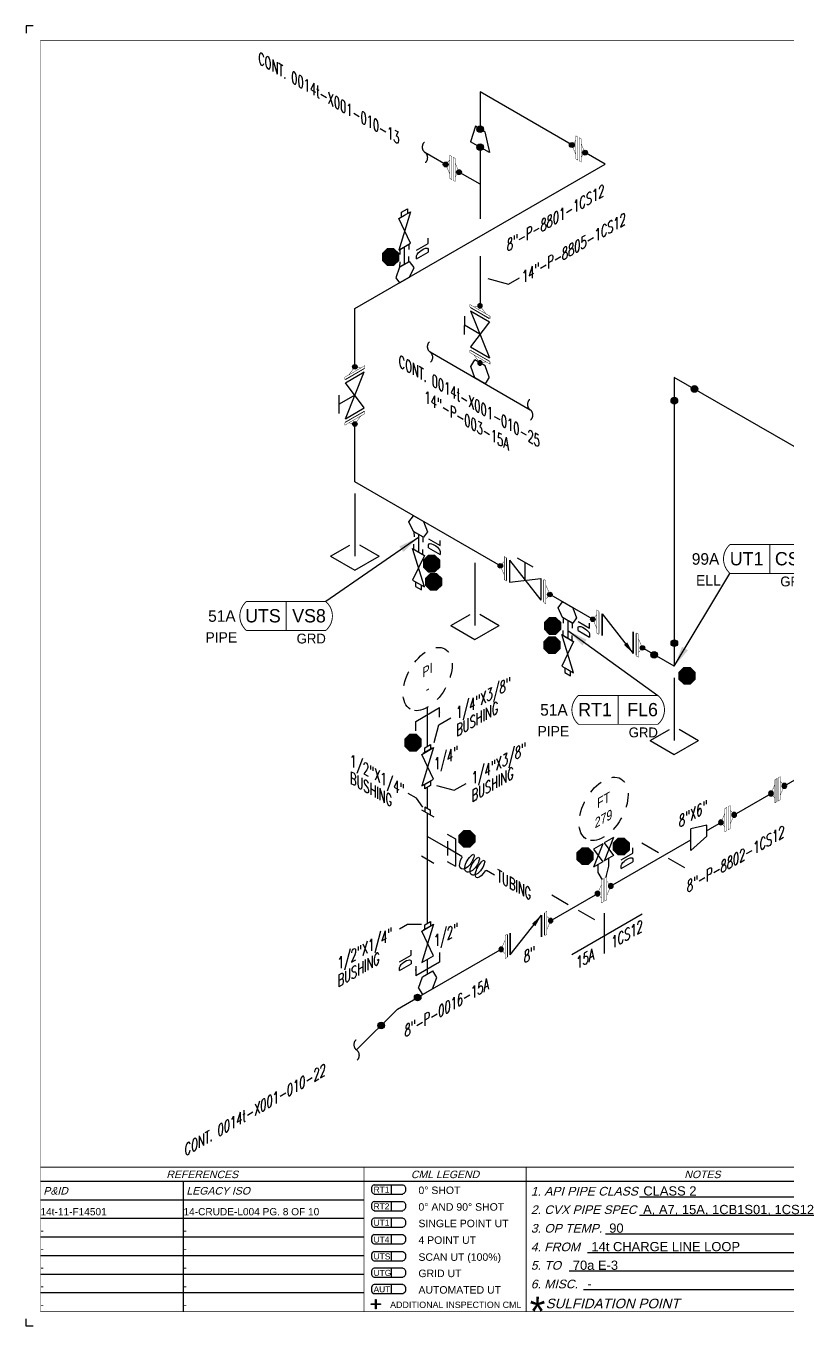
# Model space of a CAD drawing. Header units: inches. Extents: x 0 to 17.2, y 0 to 11.2.
# Drawn here: x 0 to 6.59, y 0 to 11.25 of the extents above; entities that cross this region are included whole.
import ezdxf
from ezdxf.enums import TextEntityAlignment as Align

# ---------------------------------------------------------------- set-up
doc = ezdxf.new("R2010")
doc.units = ezdxf.units.IN
doc.header["$MEASUREMENT"] = 0
doc.linetypes.add('HIDDEN2', pattern=[0.1875, 0.125, -0.0625])
for name, color, linetype in [('3', 1, 'Continuous'), ('BORDER', 3, 'Continuous'), ('BORDERTEXT', 7, 'Continuous'), ('COMP', 1, 'Continuous'), ('Continuation', 7, 'Continuous'), ('DL', 20, 'Continuous'), ('FITTINGS', 4, 'Continuous'), ('PART_PCML', 7, 'Continuous'), ('PART_SelectedCML_RT', 132, 'Continuous'), ('PART_SelectedCML_UT', 132, 'Continuous'), ('PIPE-ANNO', 150, 'HIDDEN2'), ('TEXT', 7, 'Continuous'), ('UNAS.PIPE', 251, 'Continuous'), ('WELD POINTS', 41, 'Continuous'), ('Welds', 7, 'Continuous')]:
    doc.layers.add(name, color=color, linetype=linetype)
doc.layers.add('PIPE', color=7, linetype='Continuous', lineweight=30)
doc.styles.add('CMLPAS', font='')
doc.styles.add('FEASStandard', font='arial.ttf')
doc.styles.add('ISO30', font='simplex.shx', dxfattribs={"width": 0.85, "oblique": 30, "height": 0.075})
doc.styles.add('PART_Standard', font='romans', dxfattribs={"width": 0.8, "height": 0.09})
doc.styles.add('Richmond', font='arial.ttf')
doc.styles.add('SIMPLEX', font='ROMANS')
doc.styles.get("Standard").update_dxf_attribs({"font": 'arial.ttf'})
doc.styles.get('CMLPAS').set_extended_font_data('Cordia New')
doc.dimstyles.new('Richmond', dxfattribs={"dimtxt": 0.18, "dimasz": 0.18, "dimexe": 0.18, "dimexo": 0.0625, "dimgap": 0.09, "dimtad": 0, "dimtih": 1, "dimtoh": 1, "dimdec": 4, "dimzin": 0, "dimdsep": 46, "dimtxsty": 'Richmond', "dimcen": 0.09, "dimadec": 0, "dimazin": 0, "dimtfac": 1, "dimtdec": 4, "dimtofl": 0, "dimtmove": 0, "dimatfit": 3, "dimfxl": 1, "dimtolj": 1, "dimtzin": 0, "dimarcsym": 0})
doc.dimstyles.get("Standard").update_dxf_attribs({"dimtxt": 0.18, "dimasz": 0.18, "dimexe": 0.18, "dimexo": 0.0625, "dimgap": 0.09, "dimtad": 0, "dimtih": 1, "dimtoh": 1, "dimdec": 4, "dimzin": 0, "dimdsep": 46, "dimtxsty": 'Standard', "dimcen": 0.09, "dimadec": 0, "dimazin": 0, "dimtfac": 1, "dimtdec": 4, "dimtofl": 0, "dimtmove": 0, "dimatfit": 3, "dimfxl": 1, "dimtolj": 1, "dimtzin": 0, "dimarcsym": 0})

# ---------------------------------------------------------------- blocks, each defined once
blk = doc.blocks.new('Border')
h = blk.add_hatch(color=256)
h.dxf.hatch_style = 1
h.paths.add_polyline_path([(3.147, 0.317), (3.11, 0.317), (3.11, 0.31), (3.147, 0.31), (3.147, 0.273), (3.154, 0.273), (3.154, 0.31), (3.191, 0.31), (3.191, 0.317), (3.154, 0.317), (3.154, 0.354), (3.147, 0.354)])
blk.add_line((5.432, 1.244), (7.435, 1.244))
for points in [[(5.43, 1.083), (7.435, 1.083)], [(5.136, 0.922), (7.435, 0.922)], [(4.982, 0.762), (7.435, 0.762)], [(4.822, 0.601), (7.435, 0.601)], [(3.147, 0.317), (3.147, 0.354), (3.154, 0.354), (3.154, 0.317)], [(4.947, 0.44), (7.435, 0.44)], [(3.147, 0.31), (3.11, 0.31), (3.11, 0.317), (3.147, 0.317)], [(3.154, 0.31), (3.154, 0.273), (3.147, 0.273), (3.147, 0.31)], [(3.154, 0.317), (3.191, 0.317), (3.191, 0.31), (3.154, 0.31)]]:
    blk.add_lwpolyline(points)
at = {"layer": 'BORDER'}
for p, q in [((7.5, 1.375), (0.25, 1.375)), ((1.487, 0.25), (1.487, 1.375)), ((1.487, 1.214), (0.25, 1.214)), ((3.048, 1.214), (1.487, 1.214)), ((1.487, 1.054), (0.25, 1.054)), ((3.048, 1.054), (1.487, 1.054)), ((1.487, 0.893), (0.25, 0.893)), ((3.048, 0.893), (1.487, 0.893)), ((1.487, 0.732), (0.25, 0.732)), ((3.048, 0.732), (1.487, 0.732)), ((1.487, 0.571), (0.25, 0.571)), ((3.048, 0.571), (1.487, 0.571)), ((1.487, 0.411), (0.25, 0.411)), ((3.048, 0.411), (1.487, 0.411))]:
    blk.add_line(p, q, dxfattribs=at)
at = {"layer": 'BORDER', "const_width": 0.005}
blk.add_lwpolyline([(0.25, 0.25), (17.25, 0.25), (17.25, 11.25), (0.25, 11.25)], close=True, dxfattribs=at)
at = {"layer": 'BORDER', "const_width": 0.00833}
for points in [[(17.25, 1.5), (0.25, 1.5)], [(3.048, 0.25), (3.048, 1.5)], [(4.45, 0.25), (4.45, 1.5)]]:
    blk.add_lwpolyline(points, dxfattribs=at)
at = {"layer": 'BORDERTEXT', "color": 7, "linetype": 'Continuous'}
for p, q in [((3.137, 1.346), (3.383, 1.346)), ((3.137, 1.267), (3.383, 1.267)), ((3.137, 1.202), (3.383, 1.202)), ((3.137, 1.123), (3.383, 1.123))]:
    blk.add_line(p, q, dxfattribs=at)
at = {"layer": 'BORDERTEXT'}
for p, q in [((3.283, 1.346), (3.283, 1.267)), ((3.283, 1.202), (3.283, 1.123)), ((3.283, 1.059), (3.283, 0.98)), ((3.283, 1.059), (3.283, 0.98)), ((3.283, 0.915), (3.283, 0.836)), ((3.283, 0.915), (3.283, 0.836)), ((3.283, 0.768), (3.283, 0.689)), ((3.283, 0.768), (3.283, 0.689)), ((3.283, 0.626), (3.283, 0.548)), ((3.283, 0.626), (3.283, 0.548)), ((3.283, 0.483), (3.283, 0.405)), ((3.283, 0.483), (3.283, 0.405))]:
    blk.add_line(p, q, dxfattribs=at)
at = {"layer": 'BORDERTEXT', "color": 7}
for p, q in [((3.383, 1.059), (3.137, 1.059)), ((3.137, 0.98), (3.383, 0.98)), ((3.383, 0.915), (3.137, 0.915)), ((3.137, 0.836), (3.383, 0.836)), ((3.383, 0.768), (3.137, 0.768)), ((3.137, 0.689), (3.383, 0.689)), ((3.383, 0.626), (3.137, 0.626)), ((3.137, 0.548), (3.383, 0.548)), ((3.383, 0.483), (3.137, 0.483)), ((3.137, 0.405), (3.383, 0.405))]:
    blk.add_line(p, q, dxfattribs=at)
at = {"layer": 'BORDERTEXT'}
for centre in [(3.137, 1.307), (3.137, 1.163), (3.137, 1.02), (3.137, 0.876), (3.137, 0.729), (3.137, 0.587), (3.137, 0.444)]:
    blk.add_ellipse(centre, major_axis=(0, -0.0394), ratio=0.624439, start_param=3.141593, end_param=6.283185, dxfattribs=at)
at = {"layer": 'BORDERTEXT', "extrusion": (0, 0, -1)}
for centre in [(3.383, 1.307), (3.383, 1.163), (3.383, 1.02), (3.383, 0.876), (3.383, 0.729), (3.383, 0.587), (3.383, 0.444)]:
    blk.add_ellipse(centre, major_axis=(0, -0.0394), ratio=0.624439, start_param=3.141593, end_param=6.283185, dxfattribs=at)
at = {"layer": 'BORDERTEXT', "style": 'FEASStandard', "oblique": 15}
for s, p in [('REFERENCES', (1.649, 1.437)), ('CML LEGEND', (3.749, 1.437)), ('NOTES', (5.975, 1.437))]:
    blk.add_text(s, height=0.065, dxfattribs=at).set_placement(p, align=Align.MIDDLE)
for s, p in [('P&ID', (0.275, 1.295)), ('LEGACY ISO', (1.512, 1.295))]:
    blk.add_text(s, height=0.065, dxfattribs=at).set_placement(p, align=Align.MIDDLE_LEFT)
at = {"layer": 'BORDERTEXT', "style": 'FEASStandard'}
for s, height, p in [('RT1', 0.0518, (3.131, 1.279)), ('0%%D SHOT', 0.0648, (3.519, 1.267)), ('RT2', 0.0518, (3.131, 1.135)), ('0%%D AND 90%%D SHOT', 0.0648, (3.519, 1.123)), ('UT1', 0.0518, (3.131, 0.992)), ('SINGLE POINT UT', 0.0648, (3.519, 0.98)), ('4 POINT UT', 0.0648, (3.519, 0.836)), ('UT4', 0.0518, (3.131, 0.847)), ('UTS', 0.0518, (3.131, 0.701)), ('SCAN UT (100%%%)', 0.0648, (3.519, 0.689)), ('UTG', 0.0518, (3.131, 0.559)), ('GRID UT', 0.0648, (3.519, 0.548)), ('AUT', 0.0518, (3.131, 0.416)), ('AUTOMATED UT', 0.0648, (3.519, 0.405)), ('ADDITIONAL INSPECTION CML', 0.055, (3.274, 0.281))]:
    blk.add_text(s, height=height, dxfattribs=at).set_placement(p)
at = {"layer": 'BORDERTEXT', "style": 'FEASStandard', "oblique": 15}
for s, height, p in [('1. API PIPE CLASS', 0.075, (4.491, 1.254)), ('2. CVX PIPE SPEC', 0.075, (4.491, 1.094)), ('3. OP TEMP.', 0.075, (4.491, 0.933)), ('4. FROM ', 0.075, (4.491, 0.772)), ('5. TO ', 0.075, (4.491, 0.612)), ('6. MISC. ', 0.075, (4.491, 0.451)), ('SULFIDATION POINT', 0.08333, (4.619, 0.278))]:
    blk.add_text(s, height=height, dxfattribs=at).set_placement(p)
at = {"layer": 'BORDERTEXT', "insert": (4.481, 0.378), "char_height": 0.25, "attachment_point": 1, "style": 'FEASStandard'}
blk.add_mtext('*', dxfattribs=at)
blk = doc.blocks.new('BORDER TEXT')
at = {"layer": 'BORDERTEXT'}
for tag, p, height, style in [('API_PIPE_CLASS', (5.464, 1.254), 0.08, 'Richmond'), ('MATERIAL1', (12.263, 1.211), 0.08, 'Richmond'), ('P&ID_#1', (0.25, 1.083), 0.0625, 'FEASStandard'), ('LINE_#1', (1.487, 1.083), 0.0625, 'FEASStandard'), ('CVX_PIPE_SPEC', (5.462, 1.093), 0.08, 'Richmond'), ('OP_TEMP', (5.169, 0.932), 0.08, 'Richmond'), ('MATERIAL2', (12.263, 1.04), 0.08, 'Richmond'), ('P&ID_#2', (0.25, 0.922), 0.0625, 'FEASStandard'), ('LINE_#2', (1.487, 0.922), 0.0625, 'FEASStandard'), ('MATERIAL3', (12.263, 0.868), 0.08, 'Richmond'), ('P&ID_#3', (0.25, 0.762), 0.0625, 'FEASStandard'), ('LINE_#3', (1.487, 0.762), 0.0625, 'FEASStandard'), ('FROM', (5.015, 0.772), 0.08, 'Richmond'), ('TO', (4.854, 0.611), 0.08, 'Richmond'), ('MATERIAL4', (12.263, 0.696), 0.08, 'Richmond'), ('P&ID_#4', (0.25, 0.601), 0.0625, 'FEASStandard'), ('LINE_#4', (1.487, 0.601), 0.0625, 'FEASStandard'), ('MATERIAL5', (12.263, 0.525), 0.08, 'Richmond'), ('P&ID_#5', (0.25, 0.44), 0.0625, 'FEASStandard'), ('LINE_#5', (1.487, 0.44), 0.0625, 'FEASStandard'), ('MISC', (4.979, 0.451), 0.08, 'Richmond'), ('INSULATION', (12.928, 0.414), 0.0625, 'FEASStandard'), ('P&ID_#6', (0.25, 0.28), 0.0625, 'FEASStandard'), ('LINE_#6', (1.487, 0.28), 0.0625, 'FEASStandard'), ('PWHT', (12.928, 0.281), 0.0625, 'FEASStandard')]:
    blk.add_attdef(tag, p, '', height=height, dxfattribs=dict(at, style=style))
at = {"layer": 'BORDERTEXT', "style": 'FEASStandard'}
for tag, p in [('DR.BY', (11.075, 0.562)), ('DR.BY_DATE', (11.95, 0.562)), ('CHK_BY', (11.075, 0.354)), ('CHK._BY_DATE', (11.95, 0.354))]:
    blk.add_attdef(tag, text='', height=0.1, dxfattribs=at).set_placement(p, align=Align.MIDDLE_CENTER)
at = {"layer": 'BORDERTEXT', "style": 'PART_Standard', "width": 0.8}
for tag, p in [('PLANT_NUMBER', (13.938, 0.384)), ('SYSTEM_NUMBER', (14.812, 0.384)), ('CIRCUIT_NUMBER', (15.688, 0.384)), ('SHEET_NUMBER', (16.5, 0.384)), ('REVISION', (17.062, 0.384))]:
    blk.add_attdef(tag, text='', height=0.15, dxfattribs=at).set_placement(p, align=Align.MIDDLE_CENTER)
blk = doc.blocks.new('DL_Vert_330')
at = {"layer": 'DL', "style": 'ISO30', "oblique": 330, "width": 0.85}
blk.add_text('DL', height=0.1, rotation=90, dxfattribs=at).set_placement((0, 0))
blk = doc.blocks.new('1_Text_30')
at = {"layer": 'TEXT', "style": 'PART_Standard', "oblique": 30, "width": 0.8}
blk.add_attdef('TEXT', (0, 0), '', height=0.09, rotation=30, dxfattribs=at)
blk = doc.blocks.new('3_VALVE_FLANGE_CHECK_30')
at = {"color": 0, "linetype": 'ByBlock', "lineweight": -2}
blk.add_wipeout([(0.162, 0.188), (-0.162, 0), (-0.162, -0.188), (0.162, 0)], dxfattribs=at)
for p, q in [((-0.135, -0.172), (0.135, 0.172)), ((0.135, -0.016), (0.135, 0.172)), ((0.135, 0.172), (0.135, -0.016)), ((0.162, 0.188), (0.162, 0)), ((-0.162, 0), (-0.162, -0.188)), ((-0.135, -0.172), (-0.135, 0.016)), ((-0.135, 0.016), (-0.135, -0.172))]:
    blk.add_line(p, q, dxfattribs=at)
blk.add_solid([(0.054, 0.098), (0.135, 0.172), (0.082, 0.076)], dxfattribs=at)
blk = doc.blocks.new('AM9A04')
at = {"linetype": 'Continuous', "const_width": 0.01}
blk.add_lwpolyline([(0, -0.289), (0, 0.289), (-0.05, 0.318), (-0.05, -0.26)], close=True, dxfattribs=at)
at = {"const_width": 0.01}
blk.add_lwpolyline([(-0.05, -0.144), (-0.15, 0.087), (-0.05, 0.202)], dxfattribs=at)
blk = doc.blocks.new('A09')
at = {"layer": 'Welds'}
h = blk.add_hatch(color=256, dxfattribs=at)
h.dxf.hatch_style = 1
h.paths.add_polyline_path([(-0.03, 0, 1), (0.03, 0, 1)])
blk.add_circle((0, 0), 0.03, dxfattribs=at)
blk = doc.blocks.new('*U89')
blk.add_wipeout([(0.052, -0.03), (0.017, -0.07), (0.017, -0.11), (0, -0.1), (0, 0.1), (0.017, 0.09), (0.017, 0.05)]).dxf.layer = 'COMP'
at = {"layer": '3', "xscale": 0.65, "yscale": 0.65, "zscale": 0.65}
blk.add_blockref('A09', (0.052, -0.03), dxfattribs=at)
at = {"layer": 'COMP', "xscale": 0.3466300616258731, "yscale": 0.3466300616258731, "zscale": 0.3466300616258731, "rotation": 180}
blk.add_blockref('AM9A04', (0, 0), dxfattribs=at)
blk = doc.blocks.new('*U93')
blk.add_wipeout([(-0.023, 0.113), (-0.023, 0.073), (-0.058, 0.033), (-0.023, -0.047), (-0.023, -0.087), (0.022, -0.113), (0.022, -0.073), (0.057, -0.033), (0.022, 0.047), (0.022, 0.087)])
at = {"linetype": 'Continuous', "const_width": 0.003}
blk.add_lwpolyline([(0.005, -0.103), (0.022, -0.113), (0.022, 0.087), (0.005, 0.097)], close=True, dxfattribs=at)
at = {"const_width": 0.003}
blk.add_lwpolyline([(0.022, 0.047), (0.057, -0.033), (0.022, -0.073)], dxfattribs=at)
at = {"xscale": 0.3466300616258731, "yscale": 0.3466300616258731, "zscale": 0.3466300616258731}
blk.add_blockref('AM9A04', (-0.006, 0.003), dxfattribs=at)
at = {"layer": 'Welds', "xscale": 0.7, "yscale": 0.7, "zscale": 0.7}
for p in [(-0.058, 0.033), (0.057, -0.033)]:
    blk.add_blockref('A09', p, dxfattribs=at)
blk = doc.blocks.new('1_ID-BUBBLE_INSTRUMENT_30')
at = {"color": 0, "linetype": 'ByBlock', "lineweight": -2}
blk.add_ellipse((0, 0), major_axis=(-0.15, -0.26), ratio=0.57735, dxfattribs=at)
at = {"color": 0, "linetype": 'ByBlock', "lineweight": -2, "oblique": 30}
for tag, p in [('INST.TYPE', (-0.019, 0.067)), ('NUM', (-0.019, -0.094))]:
    blk.add_attdef(tag, text='', height=0.075, rotation=30, dxfattribs=at).set_placement(p, align=Align.MIDDLE_CENTER)
blk = doc.blocks.new('*U95')
at = {"layer": 'PIPE-ANNO', "linetype": 'Continuous'}
for p, q in [((0.329, -0.11), (-0.28, -0.461)), ((0, -0.1), (0, -0.45))]:
    blk.add_line(p, q, dxfattribs=at)
at = {"layer": 'TEXT', "style": 'PART_Standard', "oblique": 30, "width": 0.8}
blk.add_attdef('SPEC230', text='', height=0.09, rotation=30, dxfattribs=at).set_placement((0.333, -0.257), align=Align.RIGHT)
blk.add_attdef('SPEC130', (-0.242, -0.59), '', height=0.09, rotation=30, dxfattribs=at)
blk = doc.blocks.new('2_TEE_THREAD_30')
at = {"color": 0, "linetype": 'ByBlock', "lineweight": -2}
for p, q in [((0.054, 0.232), (-0.054, 0.17)), ((0.174, 0.163), (0.174, 0.038)), ((-0.054, -0.232), (0.054, -0.17))]:
    blk.add_line(p, q, dxfattribs=at)
blk = doc.blocks.new('4_SUPPORT_I-BEAM_30')
at = {"color": 0, "linetype": 'ByBlock', "lineweight": -2}
for p, q in [((-0.044, 0.025), (-0.186, 0.107)), ((0.186, -0.107), (0.044, -0.025))]:
    blk.add_line(p, q, dxfattribs=at)
blk = doc.blocks.new('2_REDUCER_THREAD_CONCENTRIC_30')
at = {"color": 0, "linetype": 'ByBlock', "lineweight": -2}
blk.add_wipeout([(0.068, 0.086), (-0.068, 0.055), (-0.068, -0.133), (0.068, -0.008)], dxfattribs=at)
for p, q in [((0.068, 0.086), (-0.068, 0.055)), ((-0.068, -0.133), (-0.068, 0.055)), ((0.068, -0.008), (0.068, 0.086)), ((0.068, -0.008), (-0.068, -0.133))]:
    blk.add_line(p, q, dxfattribs=at)
blk = doc.blocks.new('1_BREAK-PIPE_PIPE_00')
at = {"color": 0, "linetype": 'ByBlock', "lineweight": -2}
for centre, major_axis in [((0.03, -0.092), (0, 0.101)), ((-0.03, 0.092), (0, -0.101))]:
    blk.add_ellipse(centre, major_axis=major_axis, ratio=0.711978, start_param=0.427466, end_param=3.141593, dxfattribs=at)
blk = doc.blocks.new('1_Tilde_00')
at = {"layer": 'PIPE-ANNO', "xscale": -0.5000000000000001, "yscale": 0.5, "zscale": 0.5}
blk.add_blockref('1_BREAK-PIPE_PIPE_00', (0, 0), dxfattribs=at)
blk = doc.blocks.new('2_WELD_SINGLE_00')
at = {"linetype": 'ByBlock', "lineweight": -2}
h = blk.add_hatch(color=0, dxfattribs=at)
edge = h.paths.add_edge_path()
edge.add_arc((0, 0), 0.0286, 0, 360)
at = {"color": 0, "linetype": 'ByBlock', "lineweight": -2}
blk.add_circle((0, 0), 0.0286, dxfattribs=at)
blk = doc.blocks.new('1_Cont_30')
at = {"layer": 'Continuation', "style": 'PART_Standard', "oblique": 30, "width": 0.8}
blk.add_attdef('CONT', (0, 0), '', height=0.09, rotation=30, dxfattribs=at)
blk = doc.blocks.new('2_PLUG_PIPE_30')
at = {"color": 0, "linetype": 'ByBlock', "lineweight": -2}
blk.add_wipeout([(0, 0.023), (0, -0.023), (0.055, -0.013), (0.055, 0.004), (0.09, 0.024), (0.09, 0.08), (0.055, 0.06), (0.055, 0.077)], dxfattribs=at)
for p, q in [((0.055, 0.077), (0, 0.023)), ((0, 0.023), (0, -0.023)), ((0.09, 0.08), (0.055, 0.06)), ((0.055, 0.077), (0.055, -0.013)), ((0.055, 0.004), (0.09, 0.024)), ((0.09, 0.024), (0.09, 0.08)), ((0, -0.023), (0.055, -0.013))]:
    blk.add_line(p, q, dxfattribs=at)
blk = doc.blocks.new('*U102')
blk.add_wipeout([(0.051, -0.107), (-0.051, -0.166), (0, 0), (-0.051, 0.107), (0.051, 0.166), (0, 0)]).dxf.layer = 'FITTINGS'
at = {"layer": 'FITTINGS'}
blk.add_lwpolyline([(0.051, -0.107), (-0.051, 0.107), (0.051, 0.166), (-0.051, -0.166)], close=True, dxfattribs=at)
blk = doc.blocks.new('*U103')
blk.add_wipeout([(0.043, 0.026), (0.078, 0.124), (0.043, 0.182), (-0.045, 0.129), (-0.079, 0.031), (-0.043, -0.026)])
at = {"layer": 'FITTINGS', "linetype": 'Continuous'}
for p, q in [((-0.079, 0.031), (-0.045, 0.129)), ((-0.045, 0.129), (0.043, 0.182)), ((0.078, 0.124), (0.043, 0.182)), ((0.043, 0.026), (0.078, 0.124)), ((-0.079, 0.031), (-0.043, -0.026)), ((-0.043, -0.026), (0.043, 0.026))]:
    blk.add_line(p, q, dxfattribs=at)
blk = doc.blocks.new('3-Loop')
at = {"layer": 'PIPE', "ltscale": 0.5}
for points in [[(-0.468, 0), (-0.386, 0)], [(-0.14, 0), (0, 0)]]:
    blk.add_lwpolyline(points, dxfattribs=at)
for centre, major_axis, ratio, start_param, end_param in [((-0.343, -0.001), (0.0023, -0.0946), 0.379153, 4.759988, 8.496899), ((-0.298, -0.002), (-0.0037, 0.0937), 0.498281, 0.882377, 5.362584), ((-0.246, -0.002), (-0.0037, 0.0937), 0.498281, 0.882377, 5.362568), ((-0.193, -0.002), (-0.0037, 0.0937), 0.498281, 0.882377, 4.632135)]:
    blk.add_ellipse(centre, major_axis=major_axis, ratio=ratio, start_param=start_param, end_param=end_param, dxfattribs=at)
at = {"layer": 'PIPE'}
for points in [[(-0.379, -0.006), (-0.379, 0), (-0.386, 0), (-0.386, 0)], [(-0.316, 0.057), (-0.327, 0.081), (-0.337, 0.056), (-0.337, 0.056)], [(-0.263, 0.057), (-0.274, 0.081), (-0.284, 0.056), (-0.284, 0.056)], [(-0.211, 0.057), (-0.221, 0.081), (-0.231, 0.056), (-0.231, 0.056)], [(-0.14, 0), (-0.146, 0), (-0.146, -0.007), (-0.146, -0.007)]]:
    blk.add_open_spline(points, degree=3, dxfattribs=at)
blk = doc.blocks.new('1_Text_330')
at = {"layer": 'TEXT', "style": 'PART_Standard', "oblique": 330, "width": 0.8}
blk.add_attdef('3/4"', (0, 0), '', height=0.09, rotation=330, dxfattribs=at)
blk = doc.blocks.new('4_SUPPORT_PLATE_00')
at = {"color": 0, "linetype": 'ByBlock', "lineweight": -2}
for p, q in [((0, -0.1), (0, -0.643)), ((-0.21, -0.643), (-0.042, -0.546)), ((0.041, -0.545), (0.21, -0.643)), ((-0.21, -0.643), (0, -0.764)), ((0, -0.764), (0.21, -0.643))]:
    blk.add_line(p, q, dxfattribs=at)
blk = doc.blocks.new('3_VALVE_FLANGE_GATE_30')
at = {"color": 0, "linetype": 'ByBlock', "lineweight": -2}
blk.add_wipeout([(-0.162, -0.187), (-0.135, -0.172), (0, 0), (0.135, -0.016), (0.162, 0), (0.162, 0.187), (0.135, 0.172), (0, 0), (-0.135, 0.016), (-0.162, 0)], dxfattribs=at)
for p, q in [((0.135, 0.172), (-0.135, -0.172)), ((0.068, 0.195), (-0.068, 0.117)), ((0, 0), (0, 0.156)), ((0.135, 0.172), (0.135, -0.016)), ((0.162, 0.187), (0.162, 0)), ((-0.162, 0), (-0.162, -0.187)), ((-0.135, 0.016), (-0.135, -0.172)), ((0.135, -0.016), (-0.135, 0.016))]:
    blk.add_line(p, q, dxfattribs=at)
blk = doc.blocks.new('O-let 2')
at = {"layer": 'FITTINGS', "linetype": 'ByBlock'}
for p, q in [((11.097, 20.379), (11.136, 20.431)), ((11.136, 20.295), (11.097, 20.379)), ((11.224, 20.38), (11.136, 20.431)), ((11.224, 20.38), (11.257, 20.291)), ((11.223, 20.245), (11.136, 20.295)), ((11.257, 20.291), (11.223, 20.245))]:
    blk.add_line(p, q, dxfattribs=at)
blk = doc.blocks.new('Bleeder Valve 2')
at = {"layer": 'FITTINGS', "linetype": 'ByBlock'}
for p, q in [((0.051, -0.302), (-0.051, 0.03)), ((-0.051, 0.03), (0.051, -0.03)), ((0.051, -0.03), (-0.051, -0.243)), ((-0.051, -0.243), (0, -0.273)), ((-0.026, -0.258), (-0.026, -0.298)), ((-0.026, -0.298), (0.025, -0.327)), ((0, -0.273), (0.051, -0.302)), ((0.025, -0.327), (0.025, -0.287))]:
    blk.add_line(p, q, dxfattribs=at)
blk = doc.blocks.new('Bleeder 2')
at = {"layer": 'PIPE', "linetype": 'Continuous'}
blk.add_line((0, -0.135), (0, -0.288), dxfattribs=at)
for name, p in [('O-let 2', (-11.18, -20.405)), ('Bleeder Valve 2', (0, -0.288))]:
    blk.add_blockref(name, p)
blk = doc.blocks.new('2_SOCKET_SINGLE_30')
at = {"color": 0, "linetype": 'ByBlock', "lineweight": -2}
for p, q in [((0, 0.063), (0.054, 0.094)), ((0, 0.063), (0, -0.063)), ((0, -0.063), (0.054, -0.031))]:
    blk.add_line(p, q, dxfattribs=at)
blk = doc.blocks.new('DL_Vert_30')
at = {"layer": 'DL', "style": 'ISO30', "oblique": 30, "width": 0.85}
blk.add_text('DL', height=0.1, rotation=90, dxfattribs=at).set_placement((0, 0))
blk = doc.blocks.new('O-let 1')
at = {"layer": 'FITTINGS', "linetype": 'ByBlock'}
for p, q in [((-0.044, -0.025), (0.044, 0.025)), ((0.083, -0.026), (0.044, 0.025)), ((-0.044, -0.025), (-0.077, -0.115)), ((-0.043, -0.16), (0.044, -0.11)), ((0.044, -0.11), (0.083, -0.026)), ((-0.077, -0.115), (-0.043, -0.16))]:
    blk.add_line(p, q, dxfattribs=at)
blk = doc.blocks.new('Bleeder Valve 3')
at = {"layer": 'FITTINGS', "linetype": 'ByBlock'}
for p, q in [((0.051, 0.302), (-0.051, -0.03)), ((-0.051, 0.243), (0, 0.273)), ((0.051, 0.03), (-0.051, 0.243)), ((-0.026, 0.298), (0.025, 0.327)), ((-0.026, 0.258), (-0.026, 0.298)), ((0, 0.273), (0.051, 0.302)), ((0.025, 0.327), (0.025, 0.287)), ((-0.051, -0.03), (0.051, 0.03))]:
    blk.add_line(p, q, dxfattribs=at)
blk = doc.blocks.new('Bleeder 3')
at = {"layer": 'PIPE', "linetype": 'Continuous'}
blk.add_line((0, 0.135), (0, 0.288), dxfattribs=at)
for name, p in [('Bleeder Valve 3', (0, 0.288)), ('O-let 1', (0, 0.135))]:
    blk.add_blockref(name, p)
blk = doc.blocks.new('*U106')
blk.add_wipeout([(-0.044, 0.025), (-0.079, 0.123), (-0.045, 0.181), (0.044, 0.13), (0.079, 0.032), (0.044, -0.025)])
at = {"layer": 'FITTINGS', "linetype": 'Continuous'}
for p, q in [((-0.079, 0.123), (-0.045, 0.181)), ((-0.044, 0.025), (-0.079, 0.123)), ((0.044, 0.13), (-0.045, 0.181)), ((0.079, 0.032), (0.044, 0.13)), ((0.044, -0.025), (-0.044, 0.025)), ((0.079, 0.032), (0.044, -0.025))]:
    blk.add_line(p, q, dxfattribs=at)
blk = doc.blocks.new('1_Cont_330')
at = {"layer": 'Continuation', "style": 'PART_Standard', "oblique": 330, "width": 0.8}
blk.add_attdef('CONT.', (0, 0), '', height=0.09, rotation=330, dxfattribs=at)
blk = doc.blocks.new('2_ELBOW_WELD_330')
at = {"linetype": 'ByBlock', "lineweight": -2}
h = blk.add_hatch(color=0, dxfattribs=at)
edge = h.paths.add_edge_path()
edge.add_arc((0.174, -0.1), 0.0286, 0, 360)
h = blk.add_hatch(color=0, dxfattribs=at)
edge = h.paths.add_edge_path()
edge.add_arc((0, -0.201), 0.0286, 0, 360)
at = {"color": 0, "linetype": 'ByBlock', "lineweight": -2}
for centre in [(0.174, -0.1), (0, -0.201)]:
    blk.add_circle(centre, 0.0286, dxfattribs=at)
blk = doc.blocks.new('PART_PCML')
blk.add_hatch(color=0).paths.add_polyline_path([(-0.07, -0.029), (-0.029, -0.07), (0.029, -0.07), (0.07, -0.029), (0.07, 0.029), (0.029, 0.07), (-0.029, 0.07), (-0.07, 0.029)])
at = {"color": 7, "const_width": 0.009}
blk.add_lwpolyline([(-0.07, 0.029), (-0.029, 0.07), (0.029, 0.07), (0.07, 0.029), (0.07, -0.029), (0.029, -0.07), (-0.029, -0.07), (-0.07, -0.029), (-0.07, 0.029), (-0.029, 0.07)], dxfattribs=at)
at = {"color": 18, "true_color": 0x000000}
blk.add_lwpolyline([(-0.029, 0.07), (-0.07, 0.029), (-0.07, -0.029), (-0.029, -0.07), (0.029, -0.07), (0.07, -0.029), (0.07, 0.029), (0.029, 0.07)], close=True, dxfattribs=at)
at = {"color": 7, "true_color": 0xffffff, "style": 'SIMPLEX', "width": 0.8, "flags": 1}
for tag, p in [('CIRCUIT', (-0.094, 0.089)), ('DM', (-0.053, -0.133)), ('TYPE', (-0.075, -0.204))]:
    blk.add_attdef(tag, p, '', height=0.0586, dxfattribs=at)
at = {"color": 7, "true_color": 0xffffff, "style": 'SIMPLEX', "width": 0.8}
blk.add_attdef('DMDISP', text='', height=0.0586, dxfattribs=at).set_placement((0, 0), align=Align.MIDDLE_CENTER)
blk = doc.blocks.new('CMLPAS')
at = {"const_width": 0.008}
blk.add_lwpolyline([(0.063, 0.125, 0.454441), (0.063, -0.125), (0.75, -0.125, 0.454441), (0.75, 0.125)], format="xyb", close=True, dxfattribs=at)
blk.add_lwpolyline([(0.406, -0.125), (0.406, 0.125)], dxfattribs=at)
at = {"style": 'CMLPAS', "flags": 1}
for tag, p in [('STATE', (0.75, 0.623)), ('DL', (0.75, 0.482)), ('CIRCUIT', (0.75, 0.341)), ('SUBSINTERVAL(MONTHS)', (-0.025, -0.335)), ('OLD_ID', (0.75, -0.337)), ('OLD_NDE', (0.75, -0.478)), ('OLD_ENTY', (0.741, -0.636)), ('SIZE', (0.747, -0.761)), ('SPEC', (0.747, -0.902)), ('JUSTIFY', (0.747, -1.043)), ('COMMENTS', (0.747, -1.185)), ('OLD_ASSET', (0.75, -1.326)), ('SCHED', (0.737, -1.469)), ('NOM_THICK', (0.752, -1.61)), ('CORR_ALLOW', (0.763, -1.745)), ('TML_STATUS', (0.772, -1.878)), ('FLOW_ORDER', (0.778, -2.13))]:
    blk.add_attdef(tag, text='', height=0.1, dxfattribs=at).set_placement(p, align=Align.MIDDLE_RIGHT)
at = {"style": 'CMLPAS'}
for tag, height, p in [('CHILD', 0.25, (0.75, 0.269)), ('###', 0.115, (0.75, 0.002)), ('ACCESS', 0.085, (0.75, -0.195))]:
    blk.add_attdef(tag, text='', height=height, dxfattribs=at).set_placement(p, align=Align.MIDDLE_RIGHT)
at = {"color": 152, "style": 'CMLPAS'}
for tag, height, p in [('SPECIAL', 0.085, (0.405, 0.19)), ('DM-TYPE', 0.1, (-0.03, 0)), ('COMP', 0.09, (-0.017, -0.185))]:
    blk.add_attdef(tag, text='', height=height, dxfattribs=at).set_placement(p, align=Align.MIDDLE_RIGHT)
at = {"style": 'CMLPAS'}
blk.add_attdef('NDE', text='', height=0.115, dxfattribs=at).set_placement((0.206, 0.002), align=Align.MIDDLE_CENTER)
blk = doc.blocks.new('*U96')
at = {"color": 20, "linetype": 'ByBlock', "ltscale": 0.7}
blk.add_line((-0.054, 0.15), (-0.054, -0.087), dxfattribs=at)
for points in [[(-0.126, 0.191), (-0.054, 0.15)], [(-0.126, -0.046), (-0.054, -0.087)]]:
    blk.add_leader(points, dimstyle='Richmond', override={"dimasz": 0.04, "dimgap": 0.09, "dimtad": 0}, dxfattribs=at)
blk = doc.blocks.new('*U99')
at = {"color": 20, "linetype": 'ByBlock', "ltscale": 0.7}
blk.add_line((-0.103, -0.122), (0.103, -0.003), dxfattribs=at)
for points in [[(0.103, -0.086), (0.103, -0.003)], [(-0.103, -0.204), (-0.103, -0.122)]]:
    blk.add_leader(points, dimstyle='Richmond', override={"dimasz": 0.04, "dimgap": 0.09, "dimtad": 0}, dxfattribs=at)
blk = doc.blocks.new('*U91')
at = {"color": 20, "linetype": 'ByBlock', "ltscale": 0.7}
blk.add_line((0.103, 0.122), (-0.103, 0.003), dxfattribs=at)
for points in [[(0.103, 0.204), (0.103, 0.122)], [(-0.103, 0.086), (-0.103, 0.003)]]:
    blk.add_leader(points, dimstyle='Richmond', override={"dimasz": 0.04, "dimgap": 0.09, "dimtad": 0}, dxfattribs=at)

msp = doc.modelspace()

# ---------------------------------------------------------------- linework, layer by layer
for p, q in [((0, 11.25), (0, 11.188)), ((0.062, 11.25), (0, 11.25)), ((0, 0), (0, 0.062)), ((0.062, 0), (0, 0))]:
    msp.add_line(p, q)
at = {"layer": 'FITTINGS', "linetype": 'ByBlock', "lineweight": -2}
for p, q in [((3.448, 4.49), (3.448, 4.45)), ((3.497, 4.462), (3.448, 4.49)), ((3.497, 4.422), (3.497, 4.462))]:
    msp.add_line(p, q, dxfattribs=at)
at = {"layer": 'PIPE'}
for p, q in [((5.009, 10.054), (3.927, 10.679)), ((3.927, 10.679), (3.927, 9.582)), ((2.844, 8.804), (5.009, 10.054)), ((3.927, 9.881), (3.689, 10.018)), ((3.927, 9.259), (3.927, 8.179)), ((2.844, 7.304), (2.844, 8.804)), ((7.838, 6.921), (5.607, 8.209)), ((5.607, 8.209), (5.607, 5.709)), ((5.607, 5.709), (2.844, 7.304)), ((3.387, 2.843), (9.683, 6.478)), ((3.473, 4.235), (3.647, 4.134))]:
    msp.add_line(p, q, dxfattribs=at)
at = {"layer": 'PIPE', "linetype": 'Continuous'}
for p, q in [((3.473, 4.476), (3.473, 5.354)), ((3.473, 2.893), (3.473, 4.436))]:
    msp.add_line(p, q, dxfattribs=at)
at = {"layer": 'UNAS.PIPE'}
for p, q in [((3.689, 10.018), (3.45, 10.156)), ((3.494, 8.429), (4.36, 7.929)), ((3.433, 4.49), (3.376, 4.567)), ((3.299, 3.474), (3.23, 3.434)), ((3.213, 2.743), (3.387, 2.843)), ((2.859, 2.389), (3.213, 2.743))]:
    msp.add_line(p, q, dxfattribs=at)
msp.add_lwpolyline([(3.994, 9.065), (4.173, 9.017), (4.267, 9.071)], dxfattribs=at)

# ---------------------------------------------------------------- block references
for name, p in [('DL_Vert_330', (5.248, 4.002)), ('1_Tilde_00', (2.859, 2.389))]:
    msp.add_blockref(name, p)
msp.add_blockref('*U95', (5.001, 3.674)).add_auto_attribs({'SPEC130': '15A', 'SPEC230': '1CS12'})
at = {"layer": 'BORDER'}
msp.add_blockref('Border', (-0.125, -0.125), dxfattribs=at)
at = {"layer": 'BORDERTEXT'}
ref = msp.add_blockref('BORDER TEXT', (-0.125, -0.125), dxfattribs=at)
ref.add_attrib('MISC', '-', (4.854, 0.326), dxfattribs={"height": 0.08, "style": 'Richmond'})
ref.add_attrib('TO', '70a E-3', (4.729, 0.486), dxfattribs={"height": 0.08, "style": 'Richmond'})
ref.add_attrib('FROM', '14t CHARGE LINE LOOP', (4.89, 0.647), dxfattribs={"height": 0.08, "style": 'Richmond'})
ref.add_attrib('OP_TEMP', '90', (5.044, 0.807), dxfattribs={"height": 0.08, "style": 'Richmond'})
ref.add_attrib('CVX_PIPE_SPEC', 'A, A7, 15A, 1CB1S01, 1CS12', (5.337, 0.968), dxfattribs={"height": 0.08, "style": 'Richmond'})
ref.add_attrib('API_PIPE_CLASS', 'CLASS 2', (5.339, 1.129), dxfattribs={"height": 0.08, "style": 'Richmond'})
ref.add_attrib('LINE_#6', '-', (1.362, 0.155), dxfattribs={"height": 0.0625, "style": 'FEASStandard'})
ref.add_attrib('LINE_#5', '-', (1.362, 0.315), dxfattribs={"height": 0.0625, "style": 'FEASStandard'})
ref.add_attrib('LINE_#4', '-', (1.362, 0.476), dxfattribs={"height": 0.0625, "style": 'FEASStandard'})
ref.add_attrib('LINE_#3', '-', (1.362, 0.637), dxfattribs={"height": 0.0625, "style": 'FEASStandard'})
ref.add_attrib('LINE_#2', '-', (1.362, 0.797), dxfattribs={"height": 0.0625, "style": 'FEASStandard'})
ref.add_attrib('LINE_#1', '14-CRUDE-L004 PG. 8 OF 10', (1.362, 0.958), dxfattribs={"height": 0.0625, "style": 'FEASStandard'})
ref.add_attrib('P&ID_#6', '-', (0.125, 0.155), dxfattribs={"height": 0.0625, "style": 'FEASStandard'})
ref.add_attrib('P&ID_#5', '-', (0.125, 0.315), dxfattribs={"height": 0.0625, "style": 'FEASStandard'})
ref.add_attrib('P&ID_#4', '-', (0.125, 0.476), dxfattribs={"height": 0.0625, "style": 'FEASStandard'})
ref.add_attrib('P&ID_#3', '-', (0.125, 0.637), dxfattribs={"height": 0.0625, "style": 'FEASStandard'})
ref.add_attrib('P&ID_#2', '-', (0.125, 0.797), dxfattribs={"height": 0.0625, "style": 'FEASStandard'})
ref.add_attrib('P&ID_#1', '14t-11-F14501', (0.125, 0.958), dxfattribs={"height": 0.0625, "style": 'FEASStandard'})
at = {"layer": 'Continuation'}
for name, p, values in [('1_Cont_330', (2.008, 10.928), {'CONT.': 'CONT. 0014t-X001-010-13'}), ('1_Cont_30', (1.372, 1.468), {'CONT': 'CONT. 0014t-X001-010-22'})]:
    msp.add_blockref(name, p, dxfattribs=at).add_auto_attribs(values)
at = {"layer": 'DL'}
for name, p in [('DL_Vert_330', (3.478, 9.278)), ('DL_Vert_30', (3.582, 6.663)), ('*U99', (3.473, 5.354)), ('*U96', (3.768, 4.065)), ('DL_Vert_330', (3.33, 3.119)), ('*U91', (3.473, 3.028))]:
    msp.add_blockref(name, p, dxfattribs=at)
at = {"layer": 'FITTINGS'}
for name, p in [('Bleeder 3', (3.274, 9.052)), ('4_SUPPORT_PLATE_00', (2.844, 7.304)), ('Bleeder 2', (3.394, 6.986)), ('4_SUPPORT_PLATE_00', (3.883, 6.704)), ('4_SUPPORT_PLATE_00', (5.607, 5.709)), ('4_SUPPORT_I-BEAM_30', (5.513, 4.071))]:
    msp.add_blockref(name, p, dxfattribs=at)
for p, xscale, yscale, zscale, rotation in [((3.273, 9.339), -0.713168504377533, 0.713168504377533, 0.713168504377533, 119.9952760451079), ((3.273, 9.187), -0.7131685043775329, 0.7131685043775329, 0.7131685043775329, 299.9952760451079), ((3.394, 6.851), 0.713168504377533, 0.713168504377533, 0.713168504377533, 240.0047239548921), ((3.394, 6.698), 0.7131685043775329, 0.7131685043775329, 0.7131685043775329, 60.00472395489211), ((4.685, 6.105), 0.713168504377533, 0.713168504377533, 0.713168504377533, 240.0047239548921), ((4.685, 5.953), 0.7131685043775329, 0.7131685043775329, 0.7131685043775329, 60.00472395489211)]:
    msp.add_blockref('2_SOCKET_SINGLE_30', p, dxfattribs=dict(at, xscale=xscale, yscale=yscale, zscale=zscale, rotation=rotation))
at = {"layer": 'FITTINGS', "yscale": -1}
msp.add_blockref('2_TEE_THREAD_30', (3.473, 4.235), dxfattribs=at)
at = {"layer": 'PART_PCML', "color": 13}
for p, values in [((3.153, 9.251), {'DMDISP': '85A'}), ((3.508, 6.597), {'DMDISP': '85A'}), ((4.554, 6.058), {'DMDISP': '85A'}), ((3.813, 4.216), {'DMDISP': '85B'})]:
    msp.add_blockref('PART_PCML', p, dxfattribs=at).add_auto_attribs(values)
at = {"layer": 'PART_PCML', "color": 96}
for p in [(3.525, 6.44), (4.549, 5.892)]:
    msp.add_blockref('PART_PCML', p, dxfattribs=at).add_auto_attribs({'DMDISP': '51A'})
at = {"layer": 'PART_PCML', "color": 118}
msp.add_blockref('PART_PCML', (5.717, 5.627), dxfattribs=at).add_auto_attribs({'DMDISP': '99'})
at = {"layer": 'PART_SelectedCML_RT'}
msp.add_blockref('CMLPAS', (4.715, 5.332), dxfattribs=at).add_auto_attribs({'###': 'FL6', 'NDE': 'RT1', 'DM-TYPE': '51A', 'COMP': 'PIPE', 'ACCESS': 'GRD'})
at = {"layer": 'PART_SelectedCML_UT'}
for p, values in [((6.026, 6.638), {'###': 'CS3', 'NDE': 'UT1', 'DM-TYPE': '99A', 'COMP': 'ELL', 'ACCESS': 'GRD'}), ((1.843, 6.144), {'###': 'VS8', 'NDE': 'UTS', 'DM-TYPE': '51A', 'COMP': 'PIPE', 'ACCESS': 'GRD'})]:
    msp.add_blockref('CMLPAS', p, dxfattribs=at).add_auto_attribs(values)
at = {"layer": 'PIPE', "ltscale": 0.5, "xscale": -1, "rotation": 330.0000000000001}
msp.add_blockref('3-Loop', (3.647, 4.134), dxfattribs=at)
at = {"layer": 'PIPE-ANNO'}
for p in [(3.45, 10.156), (3.494, 8.429), (4.36, 7.929)]:
    msp.add_blockref('1_Tilde_00', p, dxfattribs=at)
msp.add_blockref('1_ID-BUBBLE_INSTRUMENT_30', (3.473, 5.599), dxfattribs=at).add_auto_attribs({'INST.TYPE': 'PI', 'NUM': '-'})
at = {"layer": 'TEXT'}
for name, p, values in [('1_Text_30', (4.158, 9.295), {'TEXT': '8"-P-8801-1CS12'}), ('1_Text_30', (4.29, 9.018), {'TEXT': '14"-P-8805-1CS12'}), ('1_Text_30', (3.721, 5.247), {'TEXT': '1/4"X3/8"'}), ('1_Text_30', (3.721, 5.097), {'TEXT': 'BUSHING'}), ('1_Text_30', (3.528, 4.802), {'TEXT': '1/4"'}), ('1_Text_30', (3.854, 4.681), {'TEXT': '1/4"X3/8"'}), ('1_Text_330', (2.802, 4.849), {'3/4"': '1/2"X1/4"'}), ('1_Text_330', (2.802, 4.699), {'3/4"': 'BUSHING'}), ('1_Text_30', (3.854, 4.531), {'TEXT': 'BUSHING'}), ('1_Text_330', (4.074, 3.851), {'3/4"': 'TUBING'}), ('1_Text_30', (3.528, 3.272), {'TEXT': '1/2"'}), ('1_Text_30', (2.696, 3.079), {'TEXT': '1/2"X1/4"'}), ('1_Text_30', (2.696, 2.929), {'TEXT': 'BUSHING'}), ('1_Text_30', (3.274, 2.495), {'TEXT': '8"-P-0016-15A'})]:
    msp.add_blockref(name, p, dxfattribs=at).add_auto_attribs(values)
at = {"layer": 'UNAS.PIPE'}
ref = msp.add_blockref('1_Text_330', (3.446, 7.996), dxfattribs=at)
ref.add_attrib('3/4"', '14"-P-003-15A', (3.446, 7.996), dxfattribs={"height": 0.09, "rotation": 330, "style": 'PART_Standard', "oblique": 330, "width": 0.8})
for p, rotation in [((3.387, 2.843), 119.9999999999999), ((3.071, 2.601), 44.99999999999992)]:
    msp.add_blockref('2_WELD_SINGLE_00', p, dxfattribs=dict(at, rotation=rotation))
at = {"layer": 'WELD POINTS'}
msp.add_blockref('2_ELBOW_WELD_330', (5.607, 8.209), dxfattribs=at)

# ---------------------------------------------------------------- leaders
at = {"layer": 'PART_SelectedCML_UT'}
for points in [[(3.394, 6.825), (2.593, 6.269)], [(5.607, 5.709), (6.088, 6.513)]]:
    msp.add_leader(points, dimstyle='Standard', dxfattribs=at)

# ---------------------------------------------------------------- next in the draw order: block references
at = {"layer": 'COMP'}
msp.add_blockref('*U93', (4.778, 10.187), dxfattribs=at)
at = {"layer": 'COMP', "xscale": -1, "rotation": 180}
for p in [(6.501, 4.641), (6.068, 4.391)]:
    msp.add_blockref('*U93', p, dxfattribs=at)
at = {"layer": 'FITTINGS', "rotation": 59.99999999999999}
msp.add_blockref('2_REDUCER_THREAD_CONCENTRIC_30', (3.927, 10.28), dxfattribs=at)
at = {"layer": 'FITTINGS', "yscale": -1, "rotation": 299.9999999999999}
msp.add_blockref('3_VALVE_FLANGE_GATE_30', (2.844, 8.054), dxfattribs=at)
at = {"layer": 'FITTINGS', "xscale": -1}
msp.add_blockref('3_VALVE_FLANGE_GATE_30', (4.316, 6.454), dxfattribs=at)
at = {"layer": 'FITTINGS', "yscale": -1}
msp.add_blockref('3_VALVE_FLANGE_CHECK_30', (5.117, 5.992), dxfattribs=at)
at = {"layer": 'FITTINGS', "xscale": -1}
for p, rotation in [((3.473, 4.913), 299.9999999999999), ((3.473, 4.767), 120), ((3.473, 3.383), 299.9999999999999)]:
    msp.add_blockref('2_PLUG_PIPE_30', p, dxfattribs=dict(at, rotation=rotation))
at = {"layer": 'FITTINGS'}
for name, p in [('2_REDUCER_THREAD_CONCENTRIC_30', (5.819, 4.247)), ('3_VALVE_FLANGE_CHECK_30', (4.323, 3.384))]:
    msp.add_blockref(name, p, dxfattribs=at)
at = {"layer": 'PIPE'}
msp.add_blockref('*U106', (3.927, 8.179), dxfattribs=at)
at = {"layer": 'PIPE', "rotation": 359.3295536504786}
msp.add_blockref('*U103', (3.473, 2.893), dxfattribs=at)

# ---------------------------------------------------------------- next in the draw order: wipeouts: each hides what was drawn before it
msp.add_wipeout([(3.665, 10.131), (3.665, 10.091), (3.63, 10.051), (3.665, 9.971), (3.665, 9.931), (3.711, 9.905), (3.711, 9.945), (3.745, 9.985), (3.711, 10.065), (3.711, 10.105)]).dxf.layer = 'COMP'
at = {"linetype": 'ByBlock', "lineweight": -2}
for points in [[(5.001, 4.024), (5.041, 4.126), (5.001, 4.181), (5.082, 4.228), (5.041, 4.126), (5.082, 4.071)], [(4.986, 3.86), (5.014, 3.876), (5.014, 3.689), (4.986, 3.673)]]:
    msp.add_wipeout(points, dxfattribs=at).dxf.layer = 'FITTINGS'

# ---------------------------------------------------------------- next in the draw order: hatches: boundary and pattern name
at = {"layer": 'UNAS.PIPE'}
h = msp.add_hatch(color=256, dxfattribs=at)
h.dxf.hatch_style = 1
h.paths.add_polyline_path([(3.651, 10.051, 1), (3.609, 10.051, 1)])

# ---------------------------------------------------------------- next in the draw order: linework, layer by layer
at = {"layer": 'COMP', "linetype": 'Continuous', "const_width": 0.003}
msp.add_lwpolyline([(3.693, 9.915), (3.711, 9.905), (3.711, 10.105), (3.693, 10.115)], close=True, dxfattribs=at)
at = {"layer": 'COMP', "const_width": 0.003}
msp.add_lwpolyline([(3.711, 10.065), (3.745, 9.985), (3.711, 9.945)], dxfattribs=at)
at = {"layer": 'FITTINGS', "linetype": 'ByBlock', "lineweight": -2}
for p, q in [((4.986, 3.673), (4.986, 3.86)), ((5.014, 3.689), (5.014, 3.876))]:
    msp.add_line(p, q, dxfattribs=at)
at = {"layer": 'UNAS.PIPE'}
msp.add_line((3.376, 4.567), (3.306, 4.607), dxfattribs=at)
msp.add_circle((3.63, 10.051), 0.021, dxfattribs=at)

# ---------------------------------------------------------------- next in the draw order: block references
at = {"layer": 'COMP', "ltscale": 0.65}
for p, rotation in [((2.844, 8.241), 120.0000000000002), ((2.844, 7.866), 300.0000000000001), ((4.154, 6.548), 180), ((4.954, 6.086), 180)]:
    msp.add_blockref('*U89', p, dxfattribs=dict(at, rotation=rotation))
for p in [(4.479, 6.36), (5.279, 5.898)]:
    msp.add_blockref('*U89', p, dxfattribs=at)
at = {"layer": 'COMP', "ltscale": 0.65, "xscale": -1, "rotation": 180}
msp.add_blockref('*U89', (4.486, 3.478), dxfattribs=at)
at = {"layer": 'COMP', "ltscale": 0.65, "xscale": -1}
msp.add_blockref('*U89', (4.161, 3.29), dxfattribs=at)
at = {"layer": 'FITTINGS', "rotation": 59.99999999999999}
msp.add_blockref('3_VALVE_FLANGE_GATE_30', (3.926, 8.582), dxfattribs=at)
at = {"layer": 'FITTINGS'}
for p in [(3.473, 4.84), (3.473, 3.311)]:
    msp.add_blockref('*U102', p, dxfattribs=at)
at = {"layer": 'PART_PCML', "color": 13}
msp.add_blockref('PART_PCML', (5.148, 4.149), dxfattribs=at).add_auto_attribs({'DMDISP': '85A'})
at = {"layer": 'TEXT'}
for p, values in [((5.647, 4.311), {'TEXT': '8"X6"'}), ((5.716, 3.746), {'TEXT': '8"-P-8802-1CS12'}), ((4.305, 3.135), {'TEXT': '8"'})]:
    msp.add_blockref('1_Text_30', p, dxfattribs=at).add_auto_attribs(values)
at = {"layer": 'UNAS.PIPE', "xscale": 0.3466300616258731, "yscale": 0.3466300616258731, "zscale": 0.3466300616258731}
msp.add_blockref('AM9A04', (3.682, 10.021), dxfattribs=at)
at = {"layer": 'WELD POINTS'}
for p in [(3.927, 10.358), (3.927, 10.202)]:
    msp.add_blockref('2_WELD_SINGLE_00', p, dxfattribs=at)
at = {"layer": 'Welds', "xscale": 0.7, "yscale": 0.7, "zscale": 0.7}
msp.add_blockref('A09', (3.745, 9.985), dxfattribs=at)

# ---------------------------------------------------------------- next in the draw order: wipeouts: each hides what was drawn before it
at = {"linetype": 'ByBlock', "lineweight": -2}
msp.add_wipeout([(4.908, 3.971), (4.949, 4.073), (4.908, 4.127), (4.989, 4.174), (4.949, 4.073), (4.989, 4.018)], dxfattribs=at).dxf.layer = 'FITTINGS'

# ---------------------------------------------------------------- next in the draw order: linework, layer by layer
at = {"layer": 'FITTINGS', "linetype": 'ByBlock', "lineweight": -2}
for p, q in [((4.989, 4.174), (4.908, 3.971)), ((4.989, 4.174), (4.908, 4.127)), ((5.082, 4.228), (5.001, 4.024)), ((5.082, 4.228), (5.001, 4.181)), ((5.001, 4.181), (5.082, 4.071)), ((4.908, 4.127), (4.989, 4.018)), ((5.082, 4.071), (5.001, 4.025)), ((4.989, 4.018), (4.908, 3.971)), ((4.949, 3.924), (4.949, 3.995)), ((5.014, 3.876), (5.041, 3.978)), ((5.041, 3.978), (5.041, 4.048)), ((4.986, 3.86), (4.949, 3.924))]:
    msp.add_line(p, q, dxfattribs=at)
at = {"layer": 'UNAS.PIPE'}
msp.add_line((3.421, 3.474), (3.299, 3.474), dxfattribs=at)
for points in [[(3.529, 5.05), (3.57, 5.202), (3.673, 5.262)], [(3.55, 4.677), (3.703, 4.636), (3.806, 4.696)]]:
    msp.add_lwpolyline(points, dxfattribs=at)

# ---------------------------------------------------------------- next in the draw order: block references
at = {"layer": 'COMP', "ltscale": 0.65, "xscale": -1}
for p, rotation in [((3.926, 8.769), 239.9999999999998), ((3.926, 8.394), 59.99999999999987)]:
    msp.add_blockref('*U89', p, dxfattribs=dict(at, rotation=rotation))
at = {"layer": 'DL'}
msp.add_blockref('DL_Vert_30', (4.874, 5.947), dxfattribs=at)
at = {"layer": 'FITTINGS'}
msp.add_blockref('Bleeder 2', (4.685, 6.241), dxfattribs=at)
at = {"layer": 'PART_PCML', "color": 13}
for p in [(3.347, 5.048), (4.835, 4.066)]:
    msp.add_blockref('PART_PCML', p, dxfattribs=at).add_auto_attribs({'DMDISP': '85A'})
at = {"layer": 'PIPE-ANNO'}
msp.add_blockref('1_ID-BUBBLE_INSTRUMENT_30', (4.995, 4.475), dxfattribs=at).add_auto_attribs({'INST.TYPE': 'FT', 'NUM': '279'})
at = {"layer": 'WELD POINTS', "rotation": 180}
msp.add_blockref('2_ELBOW_WELD_330', (5.607, 5.709), dxfattribs=at)

# ---------------------------------------------------------------- next in the draw order: leaders
at = {"layer": 'PART_SelectedCML_RT'}
msp.add_leader([(4.685, 6.02), (5.465, 5.457)], dimstyle='Standard', dxfattribs=at)

# ---------------------------------------------------------------- next in the draw order: block references
at = {"layer": 'COMP', "xscale": -1}
msp.add_blockref('*U93', (5, 3.775), dxfattribs=at)
at = {"layer": 'Continuation'}
msp.add_blockref('1_Cont_330', (3.223, 8.304), dxfattribs=at).add_auto_attribs({'CONT.': 'CONT. 0014t-X001-010-25'})

# ---------------------------------------------------------------- next in the draw order: block references
at = {"layer": 'FITTINGS'}
msp.add_blockref('4_SUPPORT_I-BEAM_30', (4.734, 3.621), dxfattribs=at)

doc.saveas('drawing.dxf')
